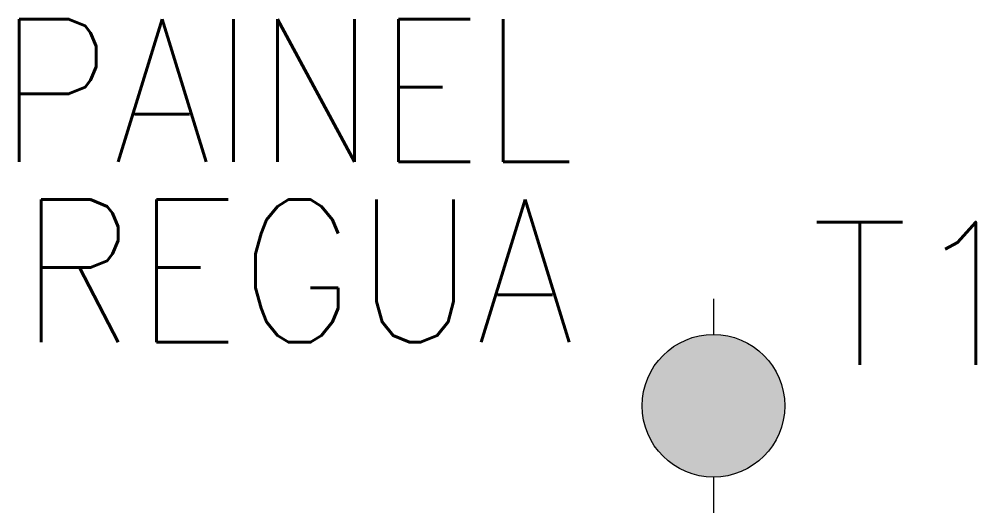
# Model space of a CAD drawing. Header units: millimetres. Extents: x -9.7 to 3.7, y -1.5 to 5.4.
import ezdxf
from ezdxf.enums import TextEntityAlignment as Align

# ---------------------------------------------------------------- set-up
doc = ezdxf.new("R2010")
doc.units = ezdxf.units.MM
doc.header["$LTSCALE"] = 10
doc.styles.add('ROMANS', font='romans.shx')

msp = doc.modelspace()

# ---------------------------------------------------------------- hatches: boundary and pattern name
h = msp.add_hatch(color=256)
h.dxf.hatch_style = 1
edge = h.paths.add_edge_path()
edge.add_arc((0, 0), 1, 0, 360)

# ---------------------------------------------------------------- linework, layer by layer
for points in [[(0, 1.5), (0, 1)], [(0, -1), (0, -1.5)]]:
    msp.add_lwpolyline(points)
msp.add_circle((0, 0), 1)

# ---------------------------------------------------------------- texts
at = {"style": 'ROMANS', "width": 0.9, "flags": 4}
for tag, p in [('PAINEL', (-1.947, 4.419)), ('REGUA', (-1.947, 1.89))]:
    msp.add_attdef(tag, text='', height=2, dxfattribs=at).set_placement(p, align=Align.MIDDLE_RIGHT)
at = {"style": 'ROMANS', "flags": 4}
msp.add_attdef('T1', text='', height=2, dxfattribs=at).set_placement((1.366, 1.574), align=Align.MIDDLE_LEFT)

doc.saveas('drawing.dxf')
